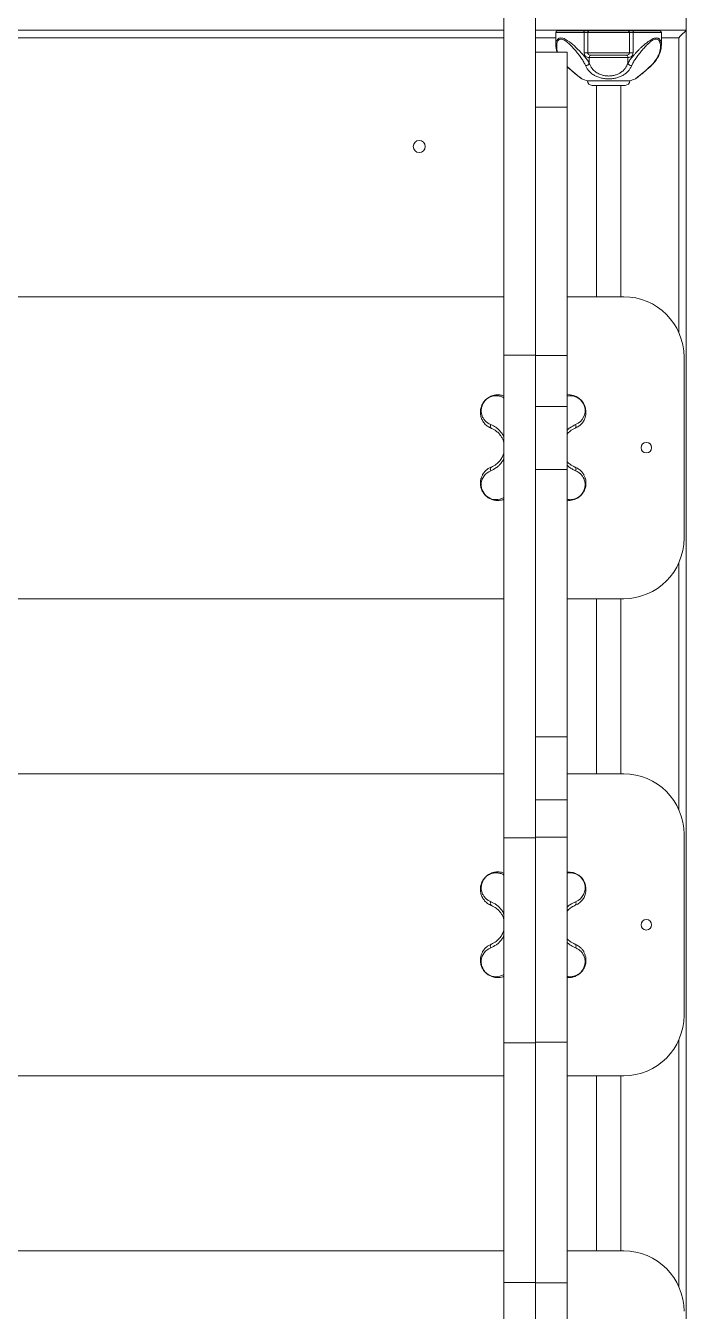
# Model space of a CAD drawing. Header units: millimetres. Extents: x -8465 to 5258, y -4560 to 4592.
# Drawn here: x 250 to 688, y 1349 to 2200 of the extents above; entities that cross this region are included whole.
import ezdxf

# ---------------------------------------------------------------- set-up
doc = ezdxf.new("R2010")
doc.units = ezdxf.units.MM
doc.layers.add('DIKOM_ОБЪЕКТ', color=7, linetype='Continuous')

msp = doc.modelspace()

# ---------------------------------------------------------------- linework, layer by layer
at = {"layer": 'DIKOM_ОБЪЕКТ', "color": 7, "linetype": 'Continuous', "lineweight": 15}
for p, q in [((588.028, 2297.129), (588.028, 2197.129)), ((688.028, 2197.129), (688.028, 2297.129)), ((567.028, 1981.973), (567.028, 2241.116)), ((567.028, 2197.129), (-90.972, 2197.129)), ((588.028, 1981.973), (588.028, 2197.129)), ((588.028, 2197.129), (688.028, 2197.129)), ((688.028, 755.274), (688.028, 2197.129)), ((-90.972, 2192.129), (567.028, 2192.129)), ((588.028, 2192.129), (601.53, 2192.129)), ((601.53, 2195.636), (601.53, 2187.421)), ((601.53, 2195.636), (620.338, 2195.636)), ((620.338, 2182.136), (620.338, 2195.636)), ((620.338, 2195.636), (622.79, 2195.636)), ((622.79, 2195.636), (650.269, 2195.636)), ((622.79, 2195.636), (622.79, 2182.136)), ((650.269, 2182.136), (650.269, 2195.636)), ((650.269, 2195.636), (652.721, 2195.636)), ((652.721, 2195.636), (652.721, 2182.136)), ((652.721, 2195.636), (671.53, 2195.636)), ((671.53, 2187.427), (671.53, 2195.636)), ((671.53, 2192.129), (683.028, 2192.129)), ((683.028, 2192.129), (683.028, 1996.999)), ((609.028, 2182.647), (588.028, 2182.647)), ((609.028, 2146.139), (609.028, 2182.647)), ((622.79, 2182.136), (620.338, 2182.136)), ((622.79, 2182.136), (650.269, 2182.136)), ((623.111, 2181.187), (623.213, 2181.083)), ((652.721, 2182.136), (650.269, 2182.136)), ((671.53, 2187.423), (671.53, 2187.427)), ((623.729, 2175.206), (623.729, 2179.136)), ((623.729, 2179.136), (649.33, 2179.136)), ((649.33, 2179.136), (649.33, 2175.206)), ((622.53, 2163.636), (650.53, 2163.636)), ((628.53, 2160.636), (628.53, 2020.636)), ((644.53, 2020.636), (644.53, 2160.636)), ((588.028, 2146.139), (609.028, 2146.139)), ((609.028, 2146.139), (609.028, 1981.642)), ((567.028, 2020.636), (-90.972, 2020.636)), ((646.528, 2020.636), (609.028, 2020.636)), ((588.028, 1981.973), (567.028, 1981.973)), ((567.028, 1981.973), (567.028, 1662.195)), ((588.028, 1981.973), (588.028, 1662.195)), ((588.028, 1981.642), (609.028, 1981.642)), ((609.028, 1948.014), (609.028, 1981.642)), ((686.528, 1860.636), (686.528, 1980.636)), ((588.028, 1948.014), (609.028, 1948.014)), ((609.028, 1906.289), (609.028, 1948.014)), ((588.028, 1906.289), (609.028, 1906.289)), ((609.028, 1906.289), (609.028, 1729.158)), ((610.028, 1885.636), (609.028, 1885.785)), ((683.028, 1844.273), (683.028, 1680.999)), ((-90.972, 1820.636), (567.028, 1820.636)), ((609.028, 1820.636), (646.528, 1820.636)), ((628.53, 1820.636), (628.53, 1704.636)), ((644.53, 1704.636), (644.53, 1820.636)), ((588.028, 1729.158), (609.028, 1729.158)), ((609.028, 1687.353), (609.028, 1729.158)), ((567.028, 1704.636), (-90.972, 1704.636)), ((646.528, 1704.636), (609.028, 1704.636)), ((588.028, 1687.353), (609.028, 1687.353)), ((609.028, 1662.661), (609.028, 1687.353)), ((588.028, 1662.195), (567.028, 1662.195)), ((567.028, 1526.478), (567.028, 1662.195)), ((588.028, 1662.661), (609.028, 1662.661)), ((588.028, 1526.478), (588.028, 1662.195)), ((609.028, 1662.661), (609.028, 1526.877)), ((686.528, 1544.636), (686.528, 1664.636)), ((610.028, 1569.636), (609.028, 1569.785)), ((588.028, 1526.478), (567.028, 1526.478)), ((567.028, 1367.78), (567.028, 1526.478)), ((588.028, 1526.877), (609.028, 1526.877)), ((588.028, 1367.78), (588.028, 1526.478)), ((609.028, 1526.877), (609.028, 1367.381)), ((683.028, 1528.273), (683.028, 1364.999)), ((-90.972, 1504.636), (567.028, 1504.636)), ((609.028, 1504.636), (646.528, 1504.636)), ((628.53, 1504.636), (628.53, 1388.636)), ((644.53, 1388.636), (644.53, 1504.636)), ((567.028, 1388.636), (-90.972, 1388.636)), ((646.528, 1388.636), (609.028, 1388.636)), ((588.028, 1367.78), (567.028, 1367.78)), ((567.028, 1231.996), (567.028, 1367.78)), ((588.028, 1231.996), (588.028, 1367.78)), ((588.028, 1367.381), (609.028, 1367.381)), ((609.028, 1367.381), (609.028, 1207.638))]:
    msp.add_line(p, q, dxfattribs=at)
at = {"layer": 'DIKOM_ОБЪЕКТ', "color": 7, "linetype": 'Continuous', "lineweight": 15, "flags": 128}
for points in [[(683.028, 2192.129), (684.003, 2193.105), (684.941, 2194.043), (685.806, 2194.907), (686.564, 2195.665), (687.185, 2196.287), (687.647, 2196.749), (687.932, 2197.033), (688.028, 2197.129)], [(601.545, 2187.374), (601.583, 2188.359), (601.786, 2189.382), (602.23, 2190.444), (602.832, 2191.22), (603.732, 2191.804), (604.899, 2192.018), (606.262, 2191.804), (606.963, 2191.559), (607.714, 2191.221), (609.079, 2190.443), (610.62, 2189.378), (611.735, 2188.513), (612.818, 2187.613), (613.842, 2186.714), (614.858, 2185.783), (616.004, 2184.687), (617.234, 2183.458), (618.404, 2182.232), (619.614, 2180.896), (620.562, 2179.788), (621.85, 2178.156), (622.907, 2176.633), (623.729, 2175.206), (623.729, 2175.206)], [(620.338, 2195.636), (620.326, 2195.831), (620.29, 2196.019), (620.231, 2196.191), (620.152, 2196.343), (620.056, 2196.467), (619.946, 2196.56), (619.827, 2196.617), (619.703, 2196.636)], [(652.721, 2195.636), (652.733, 2195.831), (652.769, 2196.019), (652.828, 2196.191), (652.907, 2196.343), (653.003, 2196.467), (653.113, 2196.56), (653.232, 2196.617), (653.356, 2196.636)], [(664.677, 2173.709), (664.822, 2173.716), (664.893, 2173.761)], [(558.381, 1935.93), (558.235, 1935.544), (558.146, 1935.148), (558.115, 1934.758), (558.146, 1934.391), (558.236, 1934.063), (558.381, 1933.787), (558.577, 1933.575), (558.813, 1933.436)], [(614.675, 1935.93), (614.821, 1935.544), (614.91, 1935.148), (614.941, 1934.758), (614.91, 1934.391), (614.82, 1934.063), (614.675, 1933.787), (614.479, 1933.575), (614.243, 1933.436)], [(558.381, 1905.342), (558.235, 1905.727), (558.146, 1906.124), (558.115, 1906.513), (558.146, 1906.88), (558.236, 1907.209), (558.381, 1907.485), (558.577, 1907.697), (558.813, 1907.836)], [(614.243, 1907.836), (614.479, 1907.697), (614.675, 1907.485), (614.82, 1907.209), (614.91, 1906.88), (614.941, 1906.513), (614.91, 1906.124), (614.821, 1905.727), (614.675, 1905.342)], [(558.381, 1619.93), (558.235, 1619.545), (558.146, 1619.148), (558.115, 1618.758), (558.146, 1618.392), (558.236, 1618.063), (558.381, 1617.787), (558.577, 1617.575), (558.813, 1617.436)], [(614.675, 1619.93), (614.821, 1619.545), (614.91, 1619.148), (614.941, 1618.758), (614.91, 1618.392), (614.82, 1618.063), (614.675, 1617.787), (614.479, 1617.575), (614.243, 1617.436)], [(558.381, 1589.342), (558.235, 1589.727), (558.146, 1590.124), (558.115, 1590.513), (558.146, 1590.88), (558.236, 1591.209), (558.381, 1591.485), (558.577, 1591.697), (558.813, 1591.836)], [(614.243, 1591.836), (614.479, 1591.697), (614.675, 1591.485), (614.82, 1591.209), (614.91, 1590.88), (614.941, 1590.513), (614.91, 1590.124), (614.821, 1589.727), (614.675, 1589.342)]]:
    msp.add_lwpolyline(points, dxfattribs=at)
at = {"layer": 'DIKOM_ОБЪЕКТ', "color": 7, "linetype": 'Continuous', "lineweight": 15}
for centre, radius in [((511.028, 2120.129), 4), ((661.528, 1920.636), 3.5), ((661.528, 1604.636), 3.5)]:
    msp.add_circle(centre, radius, dxfattribs=at)
for centre, radius, start, end in [((602.53, 2195.636), 1, 90, 180), ((623.789, 2195.637), 0.999, 90.037313, 180.037867), ((649.27, 2195.637), 0.999, 359.962133, 89.962687), ((670.53, 2195.636), 1, 0, 90), ((624.272, 2182.136), 1.5, 224.829325, 270), ((625.179, 2179.186), 1.451, 92.139969, 181.989676), ((647.88, 2179.186), 1.451, 358.010324, 87.860031), ((648.787, 2182.136), 1.5, 270, 315.135341), ((621.425, 2176.219), 2.517, 265.67683, 336.281288), ((651.634, 2176.219), 2.517, 203.718712, 274.32317), ((636.53, 2209.88), 48.317, 248.461252, 253.156755), ((625.53, 2163.636), 3, 180, 270), ((647.53, 2163.636), 3, 270, 0), ((636.53, 2209.88), 48.317, 286.843245, 291.538333), ((646.528, 1980.636), 40, 0, 90), ((610.041, 1944.131), 11.491, 291.452759, 95.055783), ((611.082, 1945.135), 9.882, 291.322498, 101.997708), ((561.989, 1896.129), 9.894, 111.388181, 300.61711), ((646.528, 1860.636), 40, 270, 0), ((646.528, 1664.636), 40, 0, 90), ((610.041, 1628.131), 11.491, 291.452888, 95.055654), ((611.082, 1629.135), 9.882, 291.322498, 101.997708), ((561.989, 1580.129), 9.894, 111.388008, 300.617587), ((646.528, 1544.636), 40, 270, 0), ((646.528, 1348.636), 40, 0, 90)]:
    msp.add_arc(centre, radius, start, end, dxfattribs=at)
for points, knots in [([(602.739, 2182.647), (602.644, 2182.924), (602.261, 2184.038), (602.051, 2185.977), (602.151, 2188.001), (602.589, 2189.441), (603.044, 2190.238), (603.526, 2190.738), (604.11, 2191.122), (605.006, 2191.334), (606.279, 2191.057), (607.611, 2190.35), (608.907, 2189.401), (610.566, 2187.958), (612.534, 2185.956), (614.731, 2183.455), (616.768, 2180.922), (618.585, 2178.422), (620.167, 2175.974), (620.879, 2174.464), (621.235, 2173.709)], [0, 0, 0, 0, 0.0266514, 0.1071742, 0.1884773, 0.2320243, 0.2698067, 0.2923007, 0.3131283, 0.351449, 0.3921996, 0.4329847, 0.4736768, 0.5144832, 0.5954519, 0.6767055, 0.7573306, 0.8383729, 0.9191267, 1, 1, 1, 1]), ([(619.703, 2196.636), (619.108, 2196.636), (617.893, 2196.636), (615.742, 2196.636), (613.448, 2196.636), (611.147, 2196.636), (608.985, 2196.636), (607.017, 2196.636), (605.297, 2196.636), (603.902, 2196.636), (602.976, 2196.636), (602.533, 2196.636), (602.573, 2196.636), (602.586, 2196.636)], [0, 0, 0, 0, 0.0928619, 0.1894454, 0.2876018, 0.3849659, 0.4792813, 0.5711063, 0.666668, 0.7645597, 0.8624503, 0.9580126, 1, 1, 1, 1]), ([(621.292, 2196.636), (621.002, 2196.636), (620.423, 2196.636), (619.943, 2196.636), (619.703, 2196.636)], [0, 0, 0, 0, 0.4999992, 1, 1, 1, 1]), ([(623.788, 2196.636), (623.74, 2196.636), (623.64, 2196.636), (623.054, 2196.636), (622.23, 2196.636), (621.597, 2196.636), (621.292, 2196.636)], [0, 0, 0, 0, 0.2407571, 0.5000023, 0.759242, 1, 1, 1, 1]), ([(649.271, 2196.636), (649.193, 2196.636), (649.033, 2196.636), (648.249, 2196.636), (647.032, 2196.636), (645.375, 2196.636), (643.374, 2196.636), (641.149, 2196.636), (638.841, 2196.636), (636.53, 2196.636), (634.218, 2196.636), (631.91, 2196.636), (629.686, 2196.636), (627.684, 2196.636), (626.027, 2196.636), (624.81, 2196.636), (624.026, 2196.636), (623.866, 2196.636), (623.788, 2196.636)], [0, 0, 0, 0, 0.0585307, 0.1203359, 0.1845343, 0.2499997, 0.3154659, 0.379664, 0.441469, 0.5000003, 0.5585309, 0.6203359, 0.6845347, 0.7500003, 0.8154657, 0.8796641, 0.9414693, 1, 1, 1, 1]), ([(651.768, 2196.636), (651.463, 2196.636), (650.829, 2196.636), (650.005, 2196.636), (649.419, 2196.636), (649.319, 2196.636), (649.271, 2196.636)], [0, 0, 0, 0, 0.240758, 0.4999977, 0.7592429, 1, 1, 1, 1]), ([(649.33, 2175.206), (649.516, 2175.552), (649.9, 2176.266), (650.641, 2177.385), (651.507, 2178.568), (652.44, 2179.731), (653.496, 2180.966), (654.613, 2182.197), (655.829, 2183.471), (657.102, 2184.744), (658.383, 2185.961), (659.737, 2187.188), (661.064, 2188.316), (662.504, 2189.447), (663.914, 2190.429), (665.38, 2191.277), (666.812, 2191.867), (668.196, 2192.093), (669.173, 2191.906), (669.819, 2191.567), (670.355, 2191.139), (670.891, 2190.427), (671.275, 2189.49), (671.47, 2188.522), (671.539, 2187.853), (671.524, 2187.471), (671.521, 2187.4)], [0, 0, 0, 0, 0.0443825, 0.0918029, 0.1357806, 0.183797, 0.2255583, 0.2753173, 0.3213866, 0.3670944, 0.4169096, 0.4580944, 0.5074314, 0.5502355, 0.5993375, 0.6422724, 0.6884428, 0.7346693, 0.7808566, 0.8033532, 0.8270813, 0.8700994, 0.9193128, 0.9557019, 0.991747, 1, 1, 1, 1]), ([(653.356, 2196.636), (653.116, 2196.636), (652.636, 2196.636), (652.057, 2196.636), (651.768, 2196.636)], [0, 0, 0, 0, 0.5000008, 1, 1, 1, 1]), ([(651.824, 2173.709), (652.181, 2174.466), (652.897, 2175.983), (654.485, 2178.437), (656.31, 2180.947), (658.345, 2183.476), (660.547, 2185.979), (662.897, 2188.365), (665.025, 2190.127), (666.796, 2191.064), (668.069, 2191.334), (669.161, 2191.069), (669.849, 2190.46), (670.294, 2189.761), (670.582, 2189.086), (670.847, 2188.105), (670.991, 2186.782), (670.916, 2185.144), (670.569, 2183.179), (669.834, 2180.922), (668.566, 2178.422), (666.892, 2175.974), (665.416, 2174.464), (664.677, 2173.709)], [0, 0, 0, 0, 0.0624888, 0.1251098, 0.1874649, 0.249996, 0.3120538, 0.3747132, 0.437206, 0.4686044, 0.500043, 0.5295645, 0.562885, 0.5818937, 0.6027715, 0.6257318, 0.6661569, 0.7085938, 0.7508414, 0.8129781, 0.8754364, 0.9376722, 1, 1, 1, 1]), ([(670.474, 2196.636), (670.486, 2196.636), (670.526, 2196.636), (670.084, 2196.636), (669.157, 2196.636), (667.762, 2196.636), (666.042, 2196.636), (664.074, 2196.636), (661.913, 2196.636), (659.611, 2196.636), (657.317, 2196.636), (655.166, 2196.636), (653.952, 2196.636), (653.356, 2196.636)], [0, 0, 0, 0, 0.0419874, 0.1375497, 0.2354403, 0.333332, 0.4288937, 0.5207187, 0.6150341, 0.7123982, 0.8105546, 0.9071381, 1, 1, 1, 1]), ([(601.53, 2187.422), (601.582, 2186.574), (601.672, 2185.11), (602.061, 2183.457), (602.325, 2182.739), (602.359, 2182.647)], [0, 0, 0, 0, 0.5459676, 0.9417619, 1, 1, 1, 1]), ([(623.729, 2179.136), (623.477, 2179.132), (622.974, 2179.124), (622.049, 2179.273), (621.282, 2179.775), (620.774, 2180.394), (620.41, 2181.204), (620.362, 2181.825), (620.338, 2182.136)], [0, 0, 0, 0, 0.2503057, 0.4993409, 0.6292298, 0.7494551, 0.8744455, 1, 1, 1, 1]), ([(622.79, 2182.136), (622.792, 2182.071), (622.797, 2181.942), (622.845, 2181.688), (622.949, 2181.412), (623.059, 2181.26), (623.111, 2181.187)], [0, 0, 0, 0, 0.1643265, 0.3297, 0.6793948, 1, 1, 1, 1]), ([(624.364, 2180.636), (624.344, 2180.636), (624.277, 2180.636), (624.951, 2180.636), (626.293, 2180.636), (628.267, 2180.636), (630.739, 2180.636), (633.563, 2180.636), (635.551, 2180.636), (636.53, 2180.636)], [0, 0, 0, 0, 0.0707941, 0.2279762, 0.3805299, 0.5330831, 0.6902658, 0.8474461, 1, 1, 1, 1]), ([(636.53, 2180.636), (637.509, 2180.636), (639.496, 2180.636), (642.32, 2180.636), (644.793, 2180.636), (646.766, 2180.636), (648.108, 2180.636), (648.782, 2180.636), (648.716, 2180.636), (648.695, 2180.636)], [0, 0, 0, 0, 0.1525536, 0.3097352, 0.4669177, 0.6194706, 0.7720242, 0.929206, 1, 1, 1, 1]), ([(652.721, 2182.136), (652.697, 2181.825), (652.649, 2181.204), (652.285, 2180.393), (651.776, 2179.774), (651.007, 2179.273), (650.279, 2179.15), (649.69, 2179.135), (649.45, 2179.136), (649.33, 2179.136)], [0, 0, 0, 0, 0.1253509, 0.250676, 0.3709614, 0.5009559, 0.7497436, 0.8748415, 1, 1, 1, 1]), ([(649.847, 2181.083), (649.881, 2181.116), (649.971, 2181.202), (650.11, 2181.42), (650.215, 2181.689), (650.263, 2181.943), (650.267, 2182.072), (650.269, 2182.136)], [0, 0, 0, 0, 0.1692453, 0.4366195, 0.7265113, 0.8636694, 1, 1, 1, 1]), ([(664.893, 2173.76), (665.66, 2174.545), (667.049, 2175.966), (668.509, 2178.031), (669.452, 2179.657), (670.047, 2180.9), (670.524, 2182.065), (670.989, 2183.477), (671.424, 2185.35), (671.492, 2186.68), (671.53, 2187.423)], [0, 0, 0, 0, 0.1890998, 0.342529, 0.4621995, 0.5463418, 0.6123261, 0.7079696, 0.8371322, 1, 1, 1, 1]), ([(618.79, 2164.939), (618.749, 2164.97), (618.667, 2165.033), (617.976, 2165.561), (616.927, 2166.376), (615.552, 2167.467), (613.948, 2168.778), (612.187, 2170.269), (610.53, 2171.718), (609.464, 2172.709), (609.028, 2173.114)], [0, 0, 0, 0, 0.1277057, 0.2582239, 0.3893894, 0.5201399, 0.6511539, 0.7820556, 0.9109359, 1, 1, 1, 1]), ([(609.028, 2172.965), (609.365, 2172.652), (610.327, 2171.759), (611.866, 2170.414), (613.59, 2168.953), (615.151, 2167.678), (616.486, 2166.617), (617.503, 2165.827), (618.169, 2165.318), (618.246, 2165.26), (618.283, 2165.231)], [0, 0, 0, 0, 0.0726636, 0.2070628, 0.3409439, 0.4745579, 0.6075103, 0.7405104, 0.8725376, 1, 1, 1, 1]), ([(636.53, 2164.935), (635.619, 2164.967), (634.247, 2165.015), (632.471, 2165.31), (630.762, 2165.701), (628.737, 2166.39), (626.852, 2167.351), (625.394, 2168.34), (624.28, 2169.275), (623.16, 2170.451), (622.078, 2171.913), (621.522, 2173.098), (621.235, 2173.709)], [0, 0, 0, 0, 0.1240499, 0.1867428, 0.2503827, 0.3728884, 0.5007628, 0.5811903, 0.6645235, 0.7511615, 0.8716292, 1, 1, 1, 1]), ([(636.53, 2166.796), (635.745, 2166.828), (634.561, 2166.878), (633.036, 2167.176), (631.82, 2167.505), (630.559, 2167.973), (629.281, 2168.603), (627.421, 2169.789), (625.238, 2171.886), (624.251, 2174.057), (623.729, 2175.206)], [0, 0, 0, 0, 0.1240339, 0.1870673, 0.2511458, 0.3318801, 0.415326, 0.5019649, 0.7365316, 1, 1, 1, 1]), ([(649.33, 2175.206), (648.81, 2174.05), (648.129, 2172.537), (646.75, 2170.93), (645.884, 2170.093), (644.715, 2169.171), (643.168, 2168.245), (641.119, 2167.432), (638.888, 2166.898), (637.31, 2166.83), (636.53, 2166.796)], [0, 0, 0, 0, 0.2643452, 0.3459588, 0.4245197, 0.5002324, 0.6286692, 0.7504877, 0.8766622, 1, 1, 1, 1]), ([(651.824, 2173.709), (651.545, 2173.113), (650.988, 2171.922), (649.769, 2170.27), (648.266, 2168.777), (646.425, 2167.461), (644.305, 2166.382), (641.881, 2165.566), (639.269, 2165.035), (637.438, 2164.969), (636.53, 2164.935)], [0, 0, 0, 0, 0.1251322, 0.2502614, 0.3787912, 0.5003523, 0.6280761, 0.7504607, 0.8762792, 1, 1, 1, 1]), ([(664.677, 2173.709), (663.408, 2172.543), (661.49, 2170.782), (659.148, 2168.81), (657.545, 2167.497), (656.179, 2166.413), (655.102, 2165.576), (654.463, 2165.086), (654.191, 2164.88), (654.267, 2164.938), (654.269, 2164.939)], [0, 0, 0, 0, 0.2478678, 0.3745981, 0.4975935, 0.6225504, 0.7474313, 0.8720059, 0.997091, 1, 1, 1, 1]), ([(654.768, 2165.225), (654.813, 2165.259), (654.903, 2165.328), (655.588, 2165.852), (656.615, 2166.65), (657.953, 2167.714), (659.515, 2168.992), (661.799, 2170.917), (663.655, 2172.623), (664.893, 2173.76)], [0, 0, 0, 0, 0.1243907, 0.2484764, 0.3731638, 0.4982786, 0.6239717, 0.7494021, 1, 1, 1, 1]), ([(618.291, 2165.225), (618.371, 2165.167), (618.529, 2165.052), (618.708, 2164.974), (618.796, 2164.935)], [0, 0, 0, 0, 0.5082126, 1, 1, 1, 1]), ([(654.264, 2164.935), (654.352, 2164.974), (654.53, 2165.052), (654.688, 2165.167), (654.768, 2165.225)], [0, 0, 0, 0, 0.4917902, 1, 1, 1, 1]), ([(625.53, 2160.636), (625.565, 2160.636), (625.639, 2160.636), (626.251, 2160.636), (627.266, 2160.636), (628.696, 2160.636), (630.455, 2160.636), (632.427, 2160.636), (634.477, 2160.636), (635.859, 2160.636), (636.53, 2160.636)], [0, 0, 0, 0, 0.1165164, 0.2400118, 0.3686406, 0.5000004, 0.6313596, 0.7599888, 0.8834845, 1, 1, 1, 1]), ([(636.53, 2160.636), (637.201, 2160.636), (638.583, 2160.636), (640.633, 2160.636), (642.604, 2160.636), (644.363, 2160.636), (645.794, 2160.636), (646.808, 2160.636), (647.42, 2160.636), (647.494, 2160.636), (647.53, 2160.636)], [0, 0, 0, 0, 0.1165171, 0.2400125, 0.3686416, 0.5000006, 0.6313591, 0.7599885, 0.8834838, 1, 1, 1, 1]), ([(558.813, 1933.436), (558.387, 1933.622), (557.505, 1934.006), (556.343, 1934.747), (555.266, 1935.614), (554.356, 1936.546), (553.534, 1937.602), (552.853, 1938.719), (552.296, 1939.936), (551.879, 1941.209), (551.621, 1942.489), (551.506, 1943.844), (551.546, 1945.17), (551.766, 1946.611), (552.167, 1948.021), (552.807, 1949.486), (553.684, 1950.918), (554.862, 1952.302), (556.011, 1953.28), (556.973, 1953.925), (557.916, 1954.461), (559.146, 1954.998), (560.49, 1955.38), (561.734, 1955.581), (562.808, 1955.65), (563.85, 1955.622), (564.914, 1955.496), (565.984, 1955.277), (566.689, 1955.027), (567.028, 1954.907)], [0, 0, 0, 0, 0.0388967, 0.0804562, 0.1189981, 0.1610796, 0.1976791, 0.2412875, 0.2816633, 0.3217214, 0.3653791, 0.4014736, 0.4447127, 0.4822254, 0.5252584, 0.5628868, 0.6033502, 0.6438631, 0.6843412, 0.7040572, 0.7248535, 0.7625542, 0.8056844, 0.8375757, 0.869166, 0.8997019, 0.9306935, 0.9666341, 1, 1, 1, 1]), ([(558.381, 1935.93), (557.64, 1936.288), (556.158, 1937.003), (554.482, 1938.591), (553.213, 1940.417), (552.394, 1942.452), (552.029, 1944.652), (552.152, 1946.644), (552.587, 1948.307), (553.042, 1949.41), (553.524, 1950.286), (554.109, 1951.167), (555.004, 1952.223), (556.278, 1953.287), (557.609, 1954.069), (558.905, 1954.593), (560.564, 1955.015), (562.536, 1955.141), (564.717, 1954.74), (566.23, 1954.23), (566.928, 1953.73), (567.028, 1953.659)], [0, 0, 0, 0, 0.0758856, 0.1519314, 0.2276553, 0.3035913, 0.3789534, 0.4550454, 0.4958025, 0.531163, 0.5522159, 0.5717076, 0.6075719, 0.6457113, 0.6838828, 0.721967, 0.7601577, 0.8359367, 0.9119826, 0.9874401, 1, 1, 1, 1]), ([(567.028, 1927.988), (566.976, 1928.11), (566.583, 1929.042), (565.531, 1930.528), (563.951, 1932.379), (562.184, 1933.87), (560.317, 1935.086), (559.033, 1935.646), (558.381, 1935.93)], [0, 0, 0, 0, 0.029353, 0.2231825, 0.4174034, 0.6114591, 0.8025173, 1, 1, 1, 1]), ([(558.813, 1933.436), (559.914, 1932.915), (561.355, 1932.233), (563.012, 1930.851), (563.891, 1929.982), (564.882, 1928.811), (565.883, 1927.252), (566.687, 1925.582), (566.943, 1924.483), (567.028, 1924.121)], [0, 0, 0, 0, 0.3262864, 0.4270112, 0.5239614, 0.6173907, 0.7759008, 0.9262454, 1, 1, 1, 1]), ([(614.675, 1935.93), (613.416, 1935.313), (611.512, 1934.381), (609.649, 1932.909), (609.071, 1932.242), (609.028, 1932.193)], [0, 0, 0, 0, 0.6443953, 0.9738657, 1, 1, 1, 1]), ([(609.028, 1929.67), (609.677, 1930.373), (611.282, 1932.112), (613.137, 1932.942), (614.243, 1933.436)], [0, 0, 0, 0, 0.4040316, 1, 1, 1, 1]), ([(567.028, 1916.982), (566.933, 1916.656), (566.699, 1915.855), (566.182, 1914.649), (565.486, 1913.373), (564.192, 1911.519), (561.969, 1909.342), (559.905, 1908.357), (558.813, 1907.836)], [0, 0, 0, 0, 0.0690643, 0.1694297, 0.2731655, 0.380868, 0.6725015, 1, 1, 1, 1]), ([(563.028, 1885.636), (562.599, 1885.649), (561.756, 1885.676), (560.471, 1885.9), (559.273, 1886.243), (558.184, 1886.687), (556.862, 1887.377), (555.563, 1888.321), (554.407, 1889.492), (553.658, 1890.434), (553.024, 1891.426), (552.469, 1892.521), (552.016, 1893.731), (551.697, 1895.029), (551.55, 1896.187), (551.516, 1897.232), (551.559, 1898.121), (551.673, 1899.03), (551.844, 1899.858), (552.091, 1900.728), (552.412, 1901.598), (552.808, 1902.432), (553.313, 1903.319), (553.93, 1904.207), (554.72, 1905.115), (555.747, 1906.079), (557.057, 1907.045), (558.246, 1907.58), (558.813, 1907.836)], [0, 0, 0, 0, 0.0431653, 0.0849557, 0.1254975, 0.158052, 0.1878961, 0.2506234, 0.2817372, 0.3135608, 0.3437697, 0.3764302, 0.4168607, 0.458556, 0.5015908, 0.5310794, 0.5637658, 0.5928916, 0.6263742, 0.6524818, 0.6884341, 0.724586, 0.7502762, 0.7962938, 0.8378923, 0.8750776, 0.9404473, 1, 1, 1, 1]), ([(558.381, 1905.342), (559.649, 1905.944), (561.565, 1906.854), (563.915, 1908.863), (565.494, 1910.693), (566.555, 1912.186), (566.963, 1913.143), (567.028, 1913.295)], [0, 0, 0, 0, 0.383641, 0.5797881, 0.7701568, 0.9635609, 1, 1, 1, 1]), ([(614.243, 1907.836), (613.14, 1908.354), (611.697, 1909.033), (610.047, 1910.427), (609.39, 1911.044), (609.073, 1911.426), (609.028, 1911.479)], [0, 0, 0, 0, 0.6043502, 0.7909128, 0.9704854, 1, 1, 1, 1]), ([(609.028, 1909.078), (609.064, 1909.035), (609.631, 1908.38), (610.883, 1907.422), (612.736, 1906.181), (614.022, 1905.624), (614.675, 1905.342)], [0, 0, 0, 0, 0.0224414, 0.3480504, 0.6686368, 1, 1, 1, 1]), ([(614.243, 1907.836), (614.619, 1907.674), (615.394, 1907.34), (616.481, 1906.681), (617.381, 1906), (618.115, 1905.327), (618.712, 1904.693), (619.297, 1903.965), (619.796, 1903.226), (620.252, 1902.425), (620.652, 1901.579), (620.972, 1900.706), (621.242, 1899.747), (621.44, 1898.719), (621.542, 1897.521), (621.52, 1896.291), (621.358, 1895.022), (621.037, 1893.722), (620.583, 1892.511), (620.027, 1891.417), (619.189, 1890.106), (618.099, 1888.872), (616.841, 1887.846), (615.869, 1887.208), (614.863, 1886.682), (613.537, 1886.146), (611.893, 1885.72), (610.648, 1885.664), (610.028, 1885.636)], [0, 0, 0, 0, 0.039053, 0.080674, 0.124894, 0.1523666, 0.1823184, 0.2147512, 0.2496683, 0.2759204, 0.3122217, 0.3487695, 0.3744231, 0.4175256, 0.458455, 0.4985769, 0.5417465, 0.5835376, 0.624038, 0.6565951, 0.6867227, 0.749347, 0.7799578, 0.8122343, 0.8422672, 0.8750509, 0.9377592, 1, 1, 1, 1]), ([(614.675, 1905.342), (615.416, 1904.984), (616.898, 1904.268), (618.574, 1902.68), (619.843, 1900.855), (620.662, 1898.82), (621.026, 1896.62), (620.904, 1894.628), (620.469, 1892.965), (620.014, 1891.862), (619.532, 1890.986), (618.947, 1890.104), (618.052, 1889.049), (616.778, 1887.985), (615.447, 1887.204), (614.15, 1886.678), (612.494, 1886.261), (610.755, 1886.116), (609.53, 1886.369), (609.028, 1886.473)], [0, 0, 0, 0, 0.0854061, 0.1709938, 0.2562177, 0.3416822, 0.4264995, 0.5121384, 0.5580082, 0.5978053, 0.6214993, 0.643437, 0.6838021, 0.7267258, 0.7696858, 0.8125488, 0.8555309, 0.9408182, 1, 1, 1, 1]), ([(567.028, 1886.364), (566.961, 1886.335), (566.792, 1886.264), (566.584, 1886.199), (566.426, 1886.149), (565.318, 1885.812), (564.162, 1885.723), (563.028, 1885.636)], [0, 0, 0, 0, 0.0541191, 0.1369273, 0.1625521, 0.1776565, 1, 1, 1, 1]), ([(558.813, 1617.436), (558.387, 1617.622), (557.505, 1618.006), (556.343, 1618.747), (555.266, 1619.614), (554.356, 1620.546), (553.534, 1621.602), (552.853, 1622.719), (552.296, 1623.935), (551.879, 1625.209), (551.621, 1626.489), (551.506, 1627.844), (551.546, 1629.17), (551.766, 1630.611), (552.167, 1632.021), (552.807, 1633.486), (553.684, 1634.918), (554.862, 1636.302), (556.011, 1637.28), (556.973, 1637.925), (557.916, 1638.461), (559.146, 1638.998), (560.49, 1639.38), (561.734, 1639.581), (562.808, 1639.65), (563.85, 1639.622), (564.914, 1639.496), (565.984, 1639.277), (566.689, 1639.027), (567.028, 1638.907)], [0, 0, 0, 0, 0.0388967, 0.0804557, 0.1189982, 0.1610797, 0.1976792, 0.2412876, 0.2816625, 0.3217215, 0.3653791, 0.4014727, 0.4447118, 0.4822256, 0.5252586, 0.5628869, 0.6033503, 0.6438632, 0.6843414, 0.7040573, 0.7248536, 0.7625543, 0.8056845, 0.8375756, 0.869166, 0.8997018, 0.9306935, 0.9666342, 1, 1, 1, 1]), ([(558.381, 1619.93), (557.64, 1620.288), (556.158, 1621.003), (554.482, 1622.591), (553.213, 1624.417), (552.394, 1626.452), (552.029, 1628.652), (552.152, 1630.644), (552.587, 1632.307), (553.042, 1633.41), (553.524, 1634.286), (554.109, 1635.168), (555.004, 1636.223), (556.278, 1637.287), (557.609, 1638.069), (558.905, 1638.593), (560.564, 1639.015), (562.536, 1639.141), (564.717, 1638.74), (566.23, 1638.23), (566.928, 1637.73), (567.028, 1637.659)], [0, 0, 0, 0, 0.0758856, 0.1519314, 0.2276554, 0.3035914, 0.3789534, 0.4550454, 0.4958016, 0.5311621, 0.552215, 0.5717078, 0.607572, 0.6457107, 0.6838827, 0.7219669, 0.7601577, 0.8359367, 0.9119826, 0.9874401, 1, 1, 1, 1]), ([(567.028, 1611.988), (566.976, 1612.11), (566.583, 1613.042), (565.531, 1614.528), (563.951, 1616.379), (562.184, 1617.87), (560.317, 1619.086), (559.033, 1619.646), (558.381, 1619.93)], [0, 0, 0, 0, 0.0293494, 0.2231823, 0.4174034, 0.6114569, 0.8025171, 1, 1, 1, 1]), ([(614.675, 1619.93), (613.416, 1619.313), (611.512, 1618.381), (609.649, 1616.909), (609.071, 1616.242), (609.028, 1616.193)], [0, 0, 0, 0, 0.6443953, 0.9738657, 1, 1, 1, 1]), ([(558.813, 1617.436), (559.914, 1616.915), (561.355, 1616.233), (563.012, 1614.851), (563.891, 1613.982), (564.882, 1612.811), (565.883, 1611.252), (566.687, 1609.582), (566.943, 1608.483), (567.028, 1608.121)], [0, 0, 0, 0, 0.326288, 0.4270108, 0.5239611, 0.6173905, 0.7759006, 0.9262454, 1, 1, 1, 1]), ([(609.028, 1613.67), (609.677, 1614.373), (611.282, 1616.112), (613.137, 1616.942), (614.243, 1617.436)], [0, 0, 0, 0, 0.4040341, 1, 1, 1, 1]), ([(567.028, 1600.982), (566.933, 1600.656), (566.699, 1599.855), (566.182, 1598.649), (565.486, 1597.373), (564.192, 1595.519), (561.969, 1593.342), (559.905, 1592.357), (558.813, 1591.836)], [0, 0, 0, 0, 0.0690678, 0.169433, 0.2731686, 0.3808708, 0.6725036, 1, 1, 1, 1]), ([(558.381, 1589.342), (559.649, 1589.944), (561.565, 1590.854), (563.915, 1592.863), (565.494, 1594.693), (566.555, 1596.186), (566.963, 1597.143), (567.028, 1597.295)], [0, 0, 0, 0, 0.3836425, 0.5797919, 0.7701605, 0.9635646, 1, 1, 1, 1]), ([(614.243, 1591.836), (613.14, 1592.354), (611.697, 1593.033), (610.047, 1594.427), (609.39, 1595.043), (609.073, 1595.426), (609.028, 1595.479)], [0, 0, 0, 0, 0.6043463, 0.7909085, 0.9704808, 1, 1, 1, 1]), ([(609.028, 1593.078), (609.064, 1593.035), (609.63, 1592.38), (610.883, 1591.422), (612.736, 1590.181), (614.022, 1589.624), (614.675, 1589.342)], [0, 0, 0, 0, 0.0224459, 0.3480565, 0.6686345, 1, 1, 1, 1]), ([(563.028, 1569.636), (562.599, 1569.649), (561.756, 1569.676), (560.471, 1569.9), (559.273, 1570.243), (558.184, 1570.687), (556.862, 1571.377), (555.563, 1572.321), (554.407, 1573.492), (553.658, 1574.434), (553.024, 1575.426), (552.469, 1576.521), (552.016, 1577.731), (551.697, 1579.029), (551.55, 1580.187), (551.516, 1581.232), (551.559, 1582.121), (551.673, 1583.03), (551.844, 1583.858), (552.091, 1584.728), (552.412, 1585.598), (552.808, 1586.432), (553.313, 1587.319), (553.93, 1588.207), (554.72, 1589.116), (555.747, 1590.079), (557.057, 1591.045), (558.246, 1591.58), (558.813, 1591.836)], [0, 0, 0, 0, 0.0431654, 0.0849558, 0.1254975, 0.1580516, 0.1878957, 0.2506247, 0.2817374, 0.313561, 0.3437711, 0.3764304, 0.4168596, 0.4585562, 0.5015909, 0.5310795, 0.5637659, 0.5928918, 0.6263733, 0.6524819, 0.6884331, 0.7245851, 0.7502763, 0.7962939, 0.8378923, 0.8750776, 0.9404473, 1, 1, 1, 1]), ([(614.675, 1589.342), (615.416, 1588.984), (616.898, 1588.268), (618.574, 1586.68), (619.843, 1584.855), (620.662, 1582.82), (621.026, 1580.62), (620.904, 1578.628), (620.469, 1576.965), (620.014, 1575.862), (619.532, 1574.986), (618.947, 1574.104), (618.052, 1573.049), (616.778, 1571.985), (615.447, 1571.204), (614.15, 1570.678), (612.494, 1570.261), (610.755, 1570.116), (609.53, 1570.369), (609.028, 1570.473)], [0, 0, 0, 0, 0.0854056, 0.1709933, 0.2562181, 0.3416808, 0.4264982, 0.5121382, 0.5580091, 0.5978051, 0.6215002, 0.6434379, 0.6838031, 0.7267259, 0.7696859, 0.8125484, 0.8555308, 0.9408182, 1, 1, 1, 1]), ([(614.243, 1591.836), (614.619, 1591.674), (615.394, 1591.34), (616.481, 1590.682), (617.381, 1589.999), (618.115, 1589.327), (618.712, 1588.693), (619.297, 1587.965), (619.796, 1587.226), (620.252, 1586.425), (620.652, 1585.579), (620.972, 1584.706), (621.242, 1583.747), (621.44, 1582.719), (621.542, 1581.521), (621.52, 1580.291), (621.358, 1579.022), (621.037, 1577.722), (620.583, 1576.511), (620.027, 1575.417), (619.189, 1574.106), (618.099, 1572.872), (616.842, 1571.846), (615.869, 1571.208), (614.863, 1570.682), (613.537, 1570.146), (611.893, 1569.72), (610.648, 1569.664), (610.028, 1569.636)], [0, 0, 0, 0, 0.0390535, 0.0806739, 0.1248947, 0.1523672, 0.182319, 0.214751, 0.249669, 0.2759211, 0.3122214, 0.3487692, 0.3744228, 0.4175253, 0.4584547, 0.4985766, 0.5417451, 0.5835385, 0.6240378, 0.6565948, 0.6867237, 0.7493468, 0.7799586, 0.8122344, 0.8422665, 0.8750507, 0.9377591, 1, 1, 1, 1]), ([(567.028, 1570.364), (566.961, 1570.335), (566.792, 1570.264), (566.584, 1570.199), (566.426, 1570.149), (565.318, 1569.811), (564.162, 1569.722), (563.028, 1569.636)], [0, 0, 0, 0, 0.054119, 0.1369294, 0.1625519, 0.1776585, 1, 1, 1, 1])]:
    msp.add_open_spline(points, degree=3, knots=knots, dxfattribs=at)

doc.saveas('drawing.dxf')
